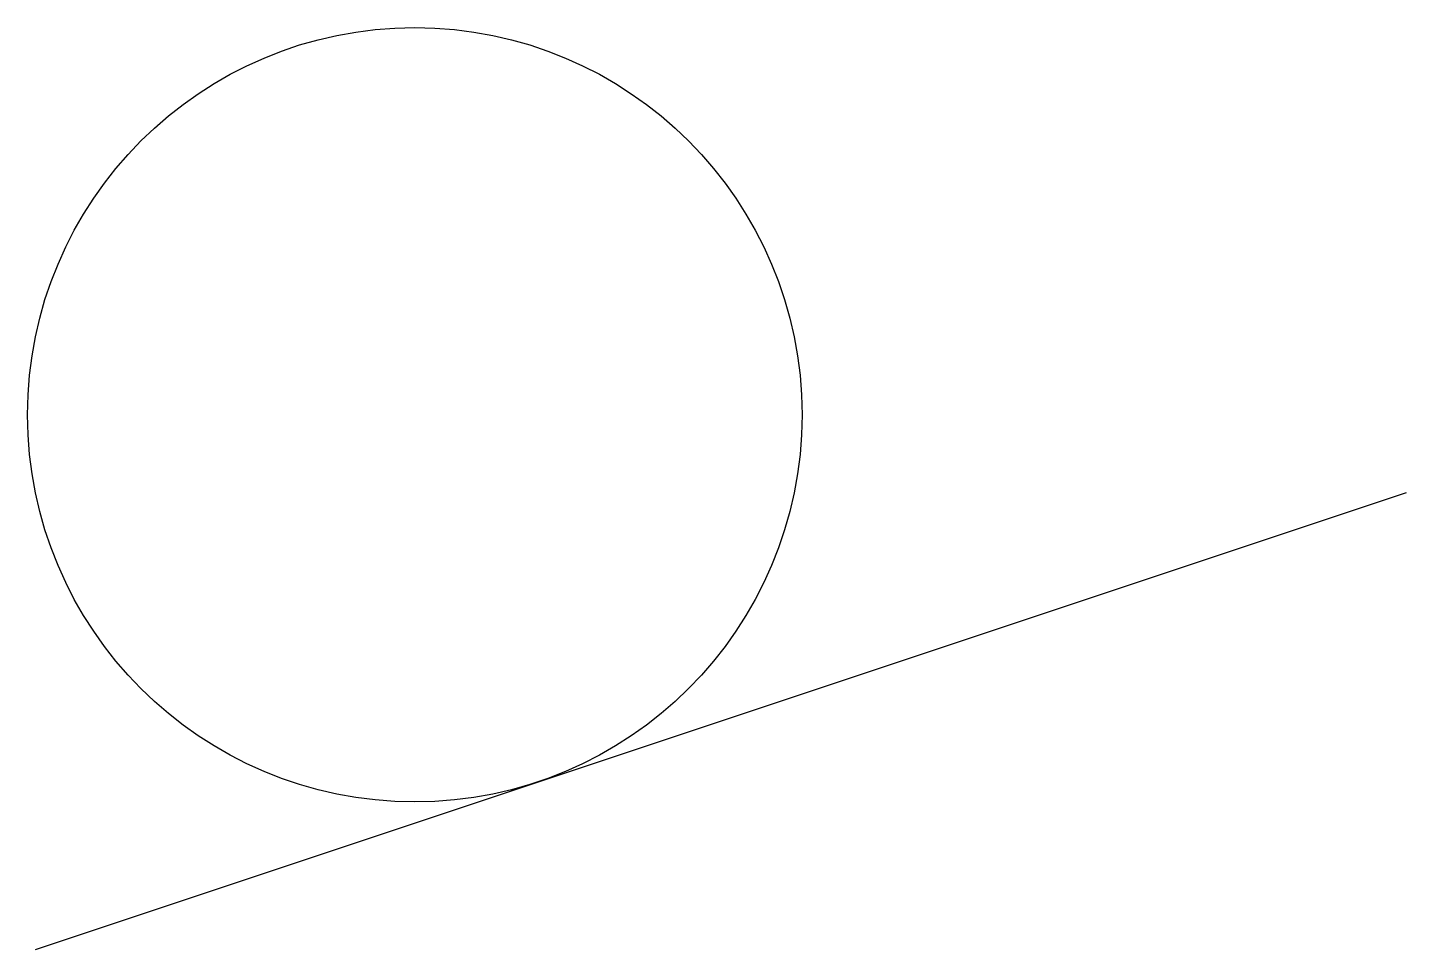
# Model space of a CAD drawing. Extents: x 9.8 to 40, y 10 to 30.2.
import ezdxf

# ---------------------------------------------------------------- set-up
doc = ezdxf.new("R2010")
doc.units = 0
doc.layers.get('0').update_dxf_attribs({"lineweight": 25, "true_color": 0xffffff})

msp = doc.modelspace()

# ---------------------------------------------------------------- linework, layer by layer
msp.add_line((10, 10), (40, 20))
msp.add_circle((18.301, 21.699), 8.473)

doc.saveas('drawing.dxf')
